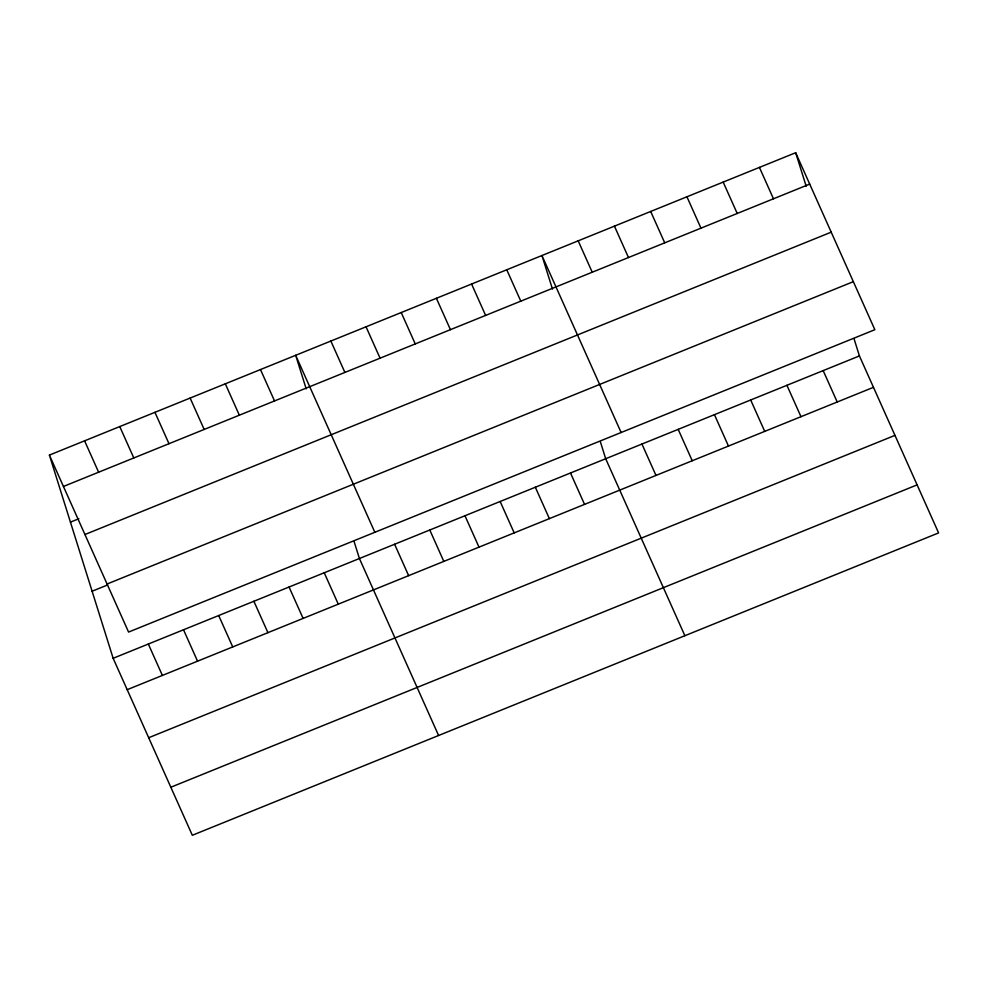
<?xml version="1.0" encoding="UTF-8"?>
<svg xmlns="http://www.w3.org/2000/svg" width="988" height="988" viewBox="0 0 988 988"><rect width="100%" height="100%" fill="white"/><g stroke="black" fill="none" stroke-linecap="round" stroke-linejoin="round"><path stroke-width="1.48" d="M49.4 455.085L795.673 152.72L874.849 329.708L128.576 632.073L49.4 455.085L113.151 658.292L192.327 835.28L938.6 532.915L859.424 355.927L854.175 339.168M63.442 486.466L809.715 184.101M70.432 522.146L78.879 518.725M84.931 534.52L831.217 232.155M107.075 584.019L853.36 281.654M92.119 591.232L107.593 584.958M113.151 658.292L859.424 355.927M127.193 689.686L873.466 387.321M148.682 737.727L894.967 435.362M170.825 787.238L917.111 484.873M759.426 167.404L773.468 198.786M823.177 370.624L837.219 402.005M723.179 182.088L737.221 213.482M786.93 385.308L800.972 416.689M686.932 196.773L700.974 228.166M750.682 399.992L764.724 431.373M650.684 211.469L664.726 242.85M714.435 414.676L728.477 446.07M614.437 226.153L628.479 257.535M678.188 429.36L692.23 460.754M578.19 240.837L592.232 272.219M641.941 444.044L655.983 475.438M621.119 432.509L541.943 255.522L552.465 289.052M684.869 635.716L605.693 458.741L600.432 441.969M506.758 269.773L520.8 301.167M570.508 472.993L584.55 504.374M471.585 284.025L485.614 315.419M535.335 487.245L549.377 518.626M436.4 298.29L450.442 329.671M500.15 501.496L514.192 532.89M401.214 312.541L415.256 343.923M464.965 515.748L479.007 547.142M366.029 326.793L380.071 358.175M429.792 530.013L443.822 561.394M330.856 341.045L344.898 372.439M394.607 544.264L408.649 575.646M374.847 532.285L295.671 355.297L306.194 388.827M438.598 735.504L359.422 558.516L354.161 541.745M260.486 369.561L274.528 400.943M324.237 572.768L338.279 604.162M225.313 383.813L239.343 415.195M289.064 587.02L303.106 618.414M190.128 398.065L204.17 429.447M253.879 601.272L267.921 632.666M154.943 412.317L168.985 443.711M218.694 615.536L232.736 646.918M119.758 426.569L133.8 457.963M183.521 629.788L197.551 661.17M84.585 440.821L98.627 472.215M148.336 644.04L162.378 675.422M795.673 152.72L806.196 186.25"/></g></svg>
